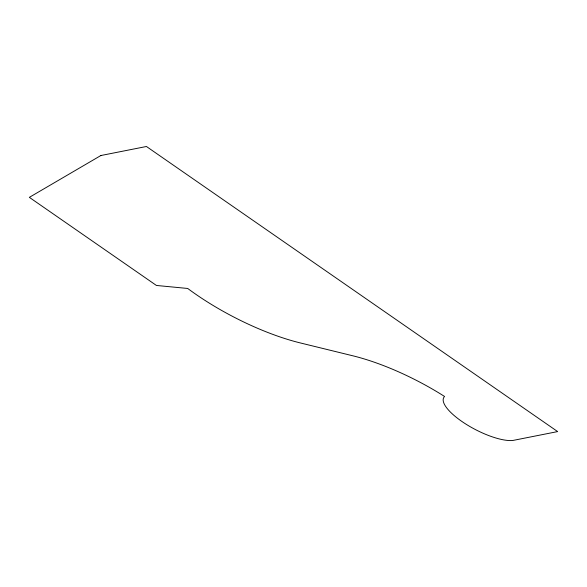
<?xml version="1.0" encoding="UTF-8"?>
<svg xmlns="http://www.w3.org/2000/svg" width="587" height="587" viewBox="0 0 587 587"><rect width="100%" height="100%" fill="white"/><g stroke="black" fill="none" stroke-linecap="round" stroke-linejoin="round"><path stroke-width="0.88" d="M100.869 155.526L29.35 197.349L156.428 285.458L187.715 288.466A117.95 37.619 27.5 0 0 300.368 342.947L351.958 355.583A115.287 36.776 27.5 0 1 444.579 396.474A42.778 13.648 27.5 0 0 464.801 423.41A42.778 13.648 27.5 0 0 512.642 440.507L557.65 431.584L146.442 146.493L100.869 155.526"/></g></svg>
